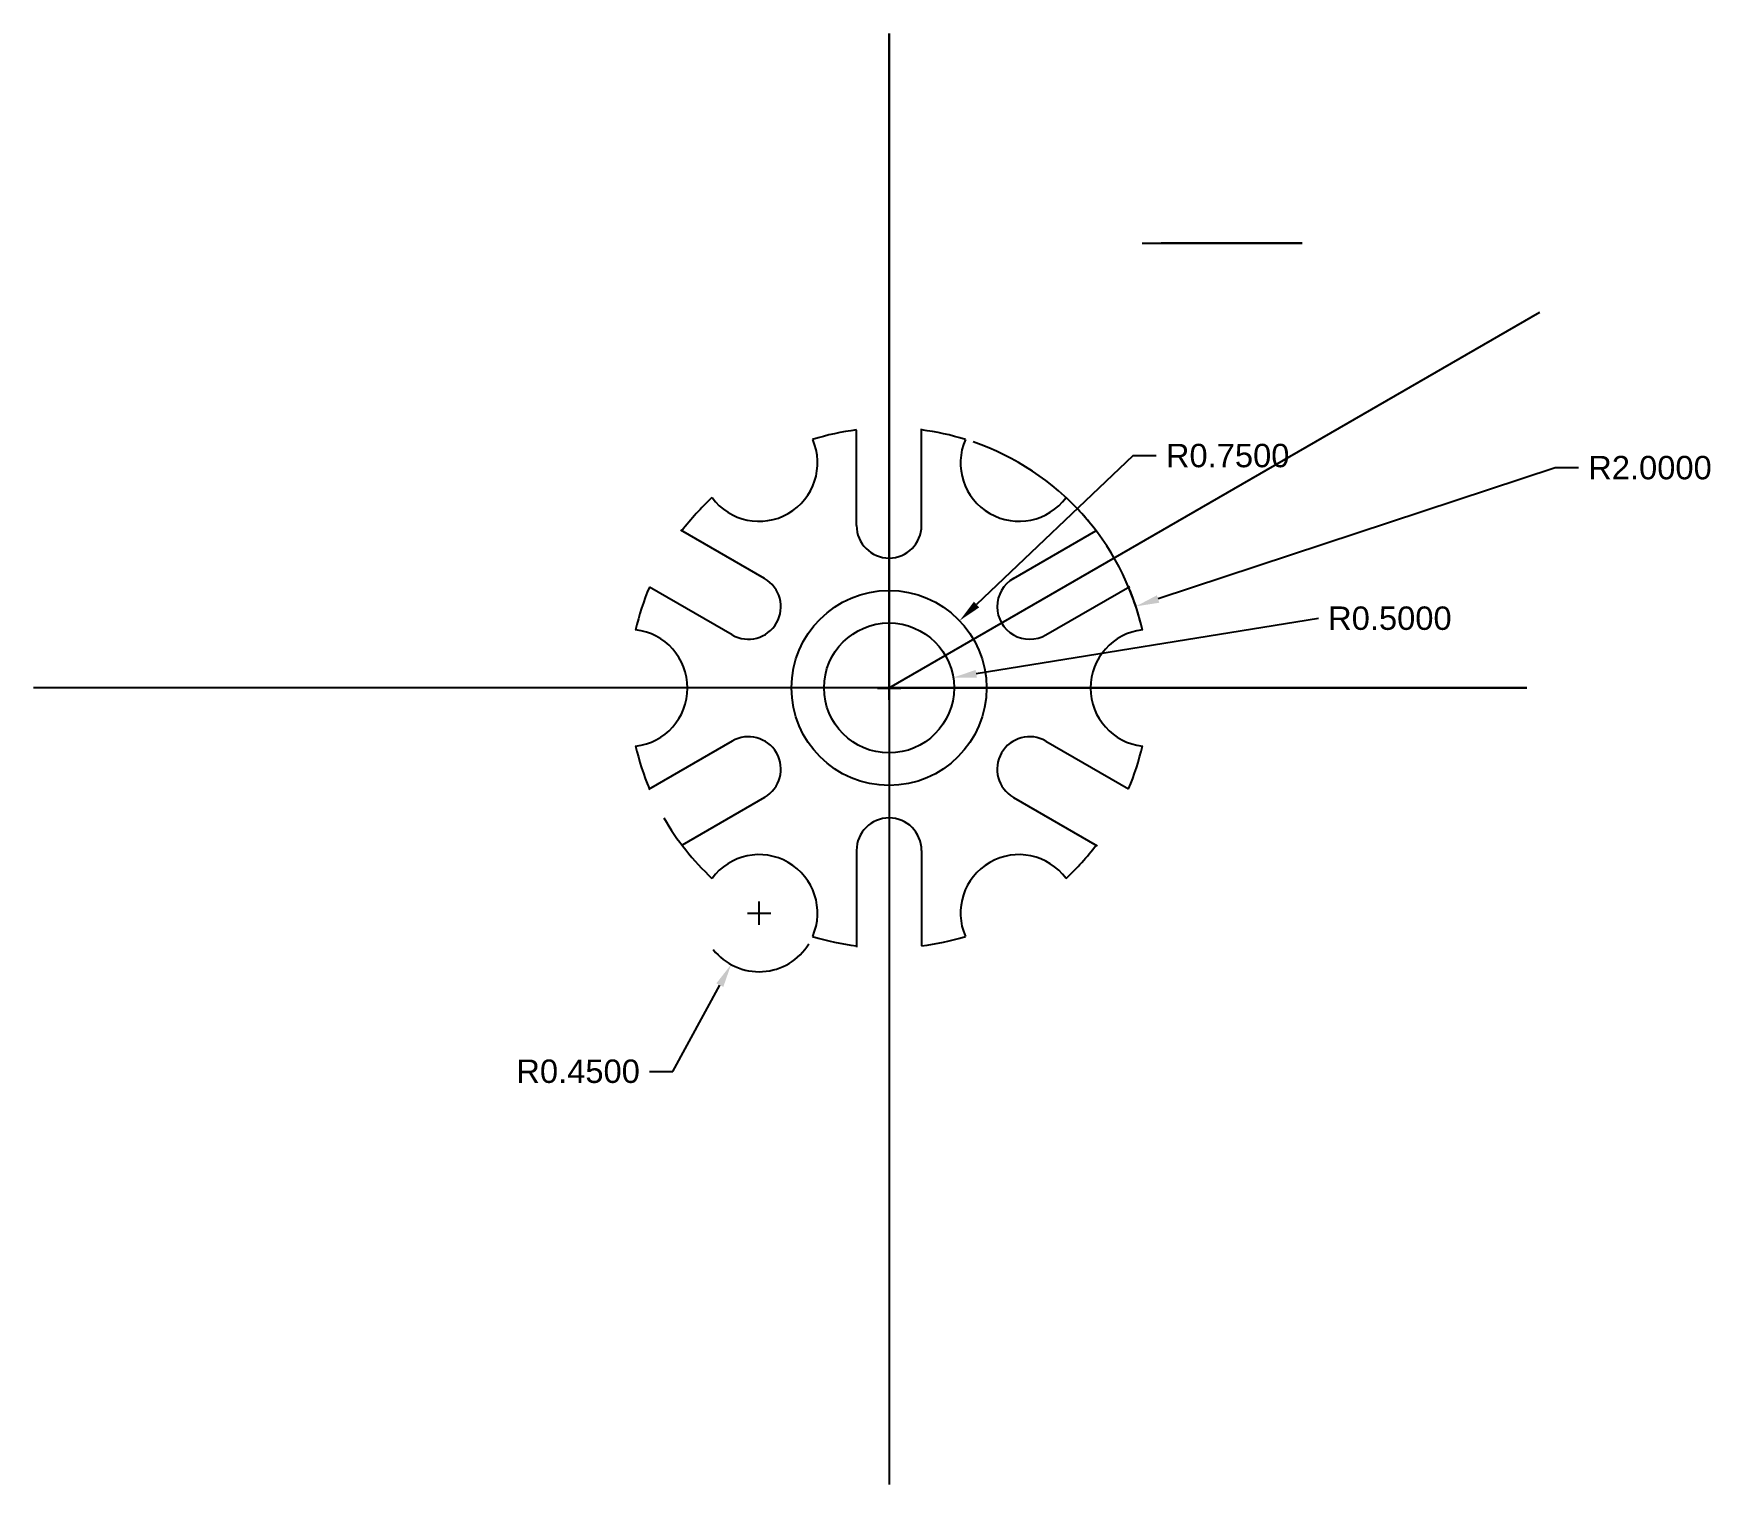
# Model space of a CAD drawing. Header units: inches. Extents: x 58.5 to 71.4, y 45.3 to 56.4.
import ezdxf

# ---------------------------------------------------------------- set-up
doc = ezdxf.new("R2010")
doc.units = ezdxf.units.IN
doc.header["$MEASUREMENT"] = 0
doc.styles.get("Standard").update_dxf_attribs({"font": 'arial.ttf'})
doc.dimstyles.get("Standard").update_dxf_attribs({"dimtxt": 0.18, "dimasz": 0.18, "dimexe": 0.18, "dimexo": 0.0625, "dimgap": 0.09, "dimtad": 0, "dimtih": 1, "dimtoh": 1, "dimdec": 4, "dimzin": 0, "dimdsep": 46, "dimtxsty": 'Standard', "dimcen": 0.09, "dimadec": 0, "dimazin": 0, "dimtfac": 1, "dimtdec": 4, "dimtofl": 0, "dimtmove": 0, "dimatfit": 3, "dimfxl": 1, "dimtolj": 1, "dimtzin": 0, "dimarcsym": 0})

# ---------------------------------------------------------------- blocks, each defined once
blk = doc.blocks.new('*U2')
blk.add_arc((0.25, 0), 0.45, 96.4594, 263.5406)
blk = doc.blocks.new('*U3')
at = {"color": 0, "linetype": 'ByBlock', "lineweight": -2, "transparency": 16777216}
for p, rotation in [((64.188, 52.918), 120), ((65.938, 52.918), 59.99999999999999), ((63.313, 51.402), 180), ((64.188, 49.887), 239.9999999999999), ((65.938, 49.887), 299.9999999999999)]:
    blk.add_blockref('*U2', p, dxfattribs=dict(at, rotation=rotation))
blk.add_blockref('*U2', (66.813, 51.402), dxfattribs=at)
blk = doc.blocks.new('*U4')
for p, q in [((-0.25, -0.247), (-0.25, 0.486)), ((0.25, -0.247), (0.25, 0.497))]:
    blk.add_line(p, q)
blk.add_arc((0, -0.247), 0.25, 180, 0)
blk = doc.blocks.new('*U5')
at = {"color": 0, "linetype": 'ByBlock', "lineweight": -2, "transparency": 16777216}
blk.add_blockref('*U4', (65.063, 52.899), dxfattribs=at)
for p, rotation in [((63.767, 52.151), 59.99999999999999), ((66.359, 52.151), 299.9999999999999), ((63.767, 50.654), 120), ((66.359, 50.654), 240), ((65.063, 49.906), 180)]:
    blk.add_blockref('*U4', p, dxfattribs=dict(at, rotation=rotation))
blk = doc.blocks.new('*D6')
at = {"color": 0, "lineweight": -2, "transparency": 16777216}
for p, q in [((66.939, 53.189), (65.736, 52.044)), ((67.119, 53.189), (66.939, 53.189)), ((65.063, 51.312), (65.063, 51.492)), ((64.973, 51.402), (65.153, 51.402))]:
    blk.add_line(p, q, dxfattribs=at)
at = {"color": 0, "transparency": 16777216}
blk.add_solid([(65.716, 52.066), (65.757, 52.022), (65.606, 51.92)], dxfattribs=at)
at = {"layer": 'Defpoints', "color": 0, "transparency": 16777216}
for p in [(65.606, 51.92), (65.063, 51.402)]:
    blk.add_point(p, dxfattribs=at)
at = {"color": 0, "transparency": 16777216, "insert": (67.668, 53.189), "char_height": 0.18, "attachment_point": 5}
blk.add_mtext('\\A1;R0.7500', dxfattribs=at)
blk = doc.blocks.new('*D7')
at = {"color": 0, "lineweight": -2, "transparency": 16777216}
for p, q in [((68.366, 51.938), (65.734, 51.511)), ((65.063, 51.312), (65.063, 51.492)), ((64.973, 51.402), (65.153, 51.402))]:
    blk.add_line(p, q, dxfattribs=at)
at = {"color": 0, "transparency": 16777216}
blk.add_solid([(65.729, 51.541), (65.739, 51.482), (65.556, 51.482)], dxfattribs=at)
at = {"layer": 'Defpoints', "color": 0, "transparency": 16777216}
for p in [(65.556, 51.482), (65.063, 51.402)]:
    blk.add_point(p, dxfattribs=at)
at = {"color": 0, "transparency": 16777216, "insert": (68.916, 51.938), "char_height": 0.18, "attachment_point": 5}
blk.add_mtext('\\A1;R0.5000', dxfattribs=at)
blk = doc.blocks.new('*D8')
at = {"color": 0, "lineweight": -2, "transparency": 16777216}
for p, q in [((70.187, 53.096), (67.133, 52.087)), ((70.367, 53.096), (70.187, 53.096)), ((65.063, 51.312), (65.063, 51.492)), ((64.973, 51.402), (65.153, 51.402))]:
    blk.add_line(p, q, dxfattribs=at)
blk.add_arc((65.063, 51.402), 2, 13.1312, 71.1284, dxfattribs=at)
at = {"color": 0, "transparency": 16777216}
blk.add_solid([(67.123, 52.115), (67.142, 52.058), (66.962, 52.03)], dxfattribs=at)
at = {"layer": 'Defpoints', "color": 0, "transparency": 16777216}
for p in [(66.962, 52.03), (65.063, 51.402)]:
    blk.add_point(p, dxfattribs=at)
at = {"color": 0, "transparency": 16777216, "insert": (70.917, 53.096), "char_height": 0.18, "attachment_point": 5}
blk.add_mtext('\\A1;R2.0000', dxfattribs=at)
blk = doc.blocks.new('*D9')
at = {"color": 0, "lineweight": -2, "transparency": 16777216}
for p, q in [((63.973, 49.67), (64.153, 49.67)), ((64.063, 49.58), (64.063, 49.76)), ((63.4, 48.453), (63.762, 49.117)), ((63.22, 48.453), (63.4, 48.453))]:
    blk.add_line(p, q, dxfattribs=at)
blk.add_arc((64.063, 49.67), 0.45, 218.5187, 328.5017, dxfattribs=at)
at = {"color": 0, "transparency": 16777216}
blk.add_solid([(63.735, 49.131), (63.788, 49.103), (63.848, 49.275)], dxfattribs=at)
at = {"layer": 'Defpoints', "color": 0, "transparency": 16777216}
for p in [(64.063, 49.67), (63.848, 49.275)]:
    blk.add_point(p, dxfattribs=at)
at = {"color": 0, "transparency": 16777216, "insert": (62.671, 48.453), "char_height": 0.18, "attachment_point": 5}
blk.add_mtext('\\A1;R0.4500', dxfattribs=at)

msp = doc.modelspace()

# ---------------------------------------------------------------- linework, layer by layer
for p, q in [((65.06285, 51.40248), (65.06285, 56.43625)), ((65.06285, 56.43625), (65.06285, 45.27587)), ((67.01104, 54.823), (68.24228, 54.823)), ((68.24228, 54.823), (67.15589, 54.823)), ((65.06285, 51.40248), (70.06913, 54.29286)), ((69.96979, 51.40248), (58.48156, 51.40248)), ((65.06285, 51.40248), (69.96979, 51.40248)), ((65.06285, 51.40248), (69.96979, 51.40248)), ((69.96979, 51.40248), (65.06285, 51.40248))]:
    msp.add_line(p, q)
for radius in [0.75, 0.5]:
    msp.add_circle((65.06285, 51.40248), radius)
for start, end in [(97.180756, 107.0811), (72.9189, 82.819244), (132.9189, 142.819244), (37.180756, 47.0811), (157.180756, 167.0811), (12.9189, 22.819244), (192.9189, 202.819244), (337.180756, 347.0811), (210, 227.0811), (312.9189, 322.819244), (252.9189, 262.819244), (277.180756, 287.0811)]:
    msp.add_arc((65.06285, 51.40248), 2, start, end)

# ---------------------------------------------------------------- block references
for name in ['*U3', '*U5']:
    msp.add_blockref(name, (0, 0))

# ---------------------------------------------------------------- dimensions: what is measured, and where the dimension line sits
for center, mpoint, picture, middle in [((65.06285, 51.40248), (65.60593, 51.91976), '*D6', (67.66807, 53.18914)), ((65.06285, 51.40248), (66.96184, 52.03007), '*D8', (70.91688, 53.09607)), ((65.06285, 51.40248), (65.55641, 51.48247), '*D7', (68.36644, 51.93789)), ((64.06285, 49.67043), (63.8477, 49.2752), '*D9', (62.67065, 48.453))]:
    dim = msp.add_radius_dim(center=center, mpoint=mpoint, dimstyle='Standard')
    dim.commit()
    dim.dimension.update_dxf_attribs({"geometry": picture, "text_midpoint": middle, "dimtype": 164})

doc.saveas('drawing.dxf')
